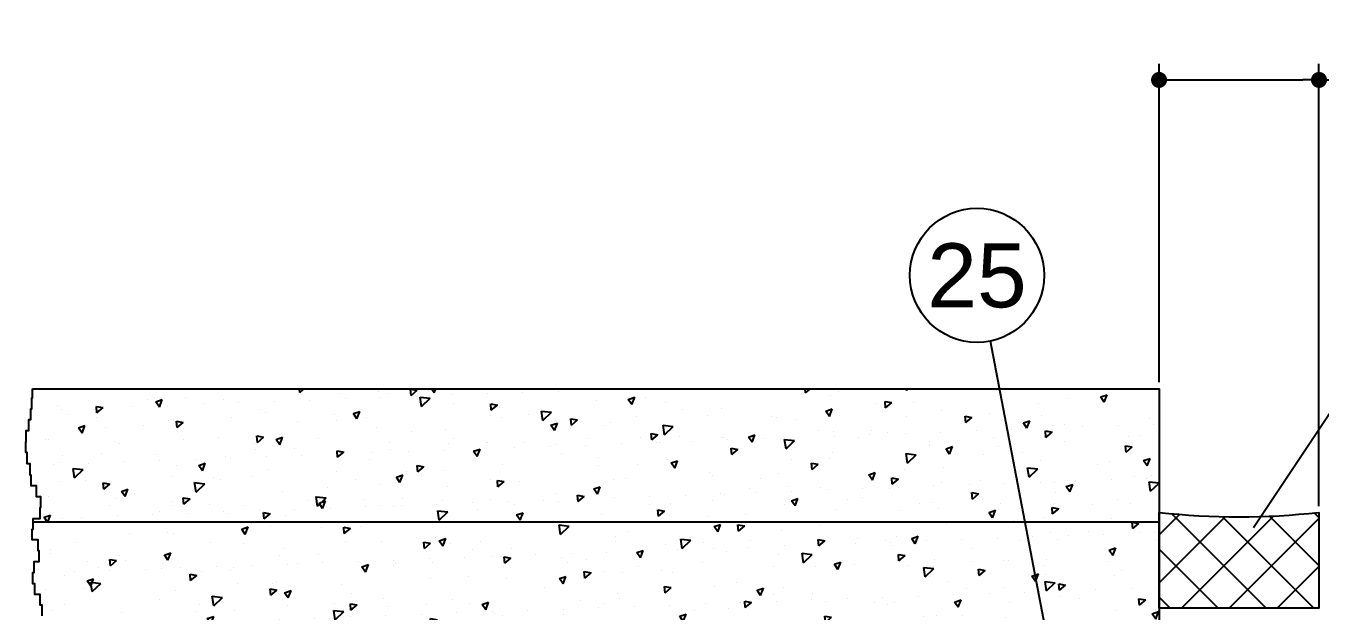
# Model space of a CAD drawing. Header units: millimetres. Extents: x -1821 to 14707, y -2864 to 1473.
# Drawn here: x 9344.8 to 9466.1, y -971.3 to -916.4 of the extents above; entities that cross this region are included whole.
import ezdxf
from ezdxf.enums import TextEntityAlignment as Align

# ---------------------------------------------------------------- set-up
doc = ezdxf.new("R2010")
doc.units = ezdxf.units.MM
doc.linetypes.add('AUSGEZOGEN', pattern=[0])
for name, color, linetype in [('00TXT', 7, 'AUSGEZOGEN'), ('CONST25', 2, 'Continuous'), ('CONST35', 7, 'Continuous')]:
    doc.layers.add(name, color=color, linetype=linetype)
doc.layers.add('AM_5', color=3, linetype='Continuous', lineweight=25)
doc.styles.add('BEMSTIL', font='8SIMPLEX.SHX', dxfattribs={"width": 0.85})
doc.styles.add('SWISS', font='swiss.ttf')
doc.dimstyles.new('Dok-1zu2-PUNKT$0', dxfattribs={"dimscale": 0.5, "dimtxt": 3.4, "dimasz": 1.5, "dimexe": 1.5, "dimexo": 0.6, "dimgap": 1.5, "dimtad": 0, "dimlfac": 2, "dimdsep": 46, "dimtxsty": 'BEMSTIL', "dimblk": 'PUNKT', "dimblk1": 'PUNKT', "dimblk2": 'PUNKT', "dimcen": 0, "dimclrd": 3, "dimclre": 3, "dimclrt": 3, "dimadec": 0, "dimazin": 0, "dimtfac": 0.7, "dimtofl": 0, "dimtmove": 0, "dimatfit": 3, "dimfxl": 1, "dimtolj": 1, "dimarcsym": 0})

# ---------------------------------------------------------------- blocks, each defined once
blk = doc.blocks.new('*X87')
at = {"color": 0}
for p, q in [((242.028, 85.885), (241.921, 86.165)), ((242.163, 86.084), (241.921, 86.165)), ((241.949, 86.092), (241.949, 86.092)), ((242.028, 85.885), (242.163, 86.084)), ((243.395, 86.041), (243.395, 86.041)), ((246.09, 86.341), (246.09, 86.341)), ((249.44, 86.326), (249.415, 86.393)), ((249.44, 86.326), (249.485, 86.393)), ((251.998, 86.285), (251.998, 86.285)), ((252.302, 86.123), (252.302, 86.123)), ((253.242, 86.232), (253.051, 86.393)), ((253.242, 86.232), (253.256, 86.393)), ((259.222, 86.066), (259.222, 86.066)), ((259.752, 85.794), (259.645, 86.074)), ((259.887, 85.993), (259.645, 86.074)), ((259.752, 85.794), (259.886, 85.993)), ((261.084, 85.952), (261.084, 85.952)), ((261.184, 86.354), (261.184, 86.354)), ((262.516, 86.305), (262.516, 86.305)), ((263.847, 86.257), (263.847, 86.257)), ((265.179, 86.208), (265.179, 86.208)), ((266.511, 86.16), (266.511, 86.16)), ((267.164, 86.235), (267.104, 86.393)), ((267.164, 86.235), (267.27, 86.393)), ((267.7, 86.08), (267.32, 86.036)), ((267.644, 85.725), (267.32, 86.036)), ((267.644, 85.725), (267.7, 86.08)), ((267.901, 86.348), (267.805, 86.331)), ((267.918, 86.236), (267.805, 86.331)), ((267.842, 86.111), (267.842, 86.111)), ((268.056, 86.377), (267.901, 86.348)), ((268.035, 86.138), (267.918, 86.236)), ((268.035, 86.138), (268.056, 86.377)), ((268.881, 86.23), (268.881, 86.23)), ((269.174, 86.062), (269.174, 86.062)), ((269.269, 86.269), (269.269, 86.269)), ((270.505, 86.014), (270.505, 86.014)), ((270.715, 86.218), (270.715, 86.218)), ((271.837, 85.965), (271.837, 85.965)), ((272.203, 86.255), (272.059, 86.393)), ((272.203, 86.255), (272.224, 86.393)), ((275.082, 85.995), (275.082, 85.995)), ((276.494, 86.05), (276.494, 86.05)), ((277.476, 85.703), (277.369, 85.983)), ((277.61, 85.902), (277.369, 85.983)), ((277.663, 86.059), (277.663, 86.059)), ((277.939, 85.999), (277.939, 85.999)), ((241.923, 85.781), (241.923, 85.781)), ((244.504, 85.845), (244.504, 85.845)), ((248.134, 85.562), (248.134, 85.562)), ((249.174, 85.873), (249.174, 85.873)), ((250.254, 85.916), (250.003, 85.87)), ((250.233, 85.677), (250.003, 85.87)), ((250.233, 85.677), (250.254, 85.916)), ((250.62, 85.822), (250.62, 85.822)), ((252.341, 85.353), (252.233, 85.633)), ((252.475, 85.552), (252.233, 85.633)), ((252.341, 85.353), (252.475, 85.552)), ((256.398, 85.654), (256.398, 85.654)), ((257.844, 85.603), (257.844, 85.603)), ((258.502, 85.888), (258.502, 85.888)), ((263.141, 85.55), (262.761, 85.506)), ((263.086, 85.194), (262.761, 85.506)), ((263.086, 85.194), (263.141, 85.55)), ((264.714, 85.669), (264.714, 85.669)), ((265.047, 85.822), (264.796, 85.776)), ((265.026, 85.583), (264.796, 85.776)), ((265.026, 85.583), (265.047, 85.822)), ((266.447, 85.847), (266.447, 85.847)), ((270.065, 85.262), (269.957, 85.542)), ((270.199, 85.461), (269.957, 85.542)), ((270.065, 85.262), (270.199, 85.461)), ((273.168, 85.916), (273.168, 85.916)), ((273.496, 85.498), (273.496, 85.498)), ((273.671, 85.628), (273.671, 85.628)), ((274.5, 85.868), (274.5, 85.868)), ((275.832, 85.819), (275.832, 85.819)), ((277.163, 85.77), (277.163, 85.77)), ((277.476, 85.703), (277.61, 85.902)), ((278.495, 85.722), (278.495, 85.722)), ((279.84, 85.728), (279.589, 85.682)), ((279.819, 85.489), (279.589, 85.682)), ((279.819, 85.489), (279.84, 85.728)), ((279.826, 85.673), (279.826, 85.673)), ((281.158, 85.624), (281.158, 85.624)), ((281.293, 85.776), (281.293, 85.776)), ((240.179, 85.055), (240.179, 85.055)), ((240.337, 85.285), (240.337, 85.285)), ((241.511, 85.006), (241.511, 85.006)), ((243.527, 85.04), (243.527, 85.04)), ((243.967, 85.002), (243.967, 85.002)), ((244.386, 85.376), (244.386, 85.376)), ((244.929, 84.912), (244.821, 85.192)), ((245.063, 85.111), (244.821, 85.192)), ((244.929, 84.912), (245.063, 85.111)), ((244.973, 84.989), (244.973, 84.989)), ((246.351, 85.452), (246.351, 85.452)), ((247.245, 85.361), (246.995, 85.315)), ((247.224, 85.122), (246.995, 85.315)), ((247.224, 85.122), (247.245, 85.361)), ((249.451, 85.365), (249.451, 85.365)), ((253.575, 85.233), (253.575, 85.233)), ((254.335, 85.327), (254.335, 85.327)), ((254.516, 85.353), (254.516, 85.353)), ((256.916, 85.392), (256.916, 85.392)), ((258.582, 85.019), (258.203, 84.975)), ((258.527, 84.664), (258.203, 84.975)), ((258.527, 84.664), (258.582, 85.02)), ((259.582, 85.341), (259.582, 85.341)), ((260.546, 85.109), (260.546, 85.109)), ((260.8, 85.014), (260.8, 85.014)), ((262.038, 85.267), (261.787, 85.221)), ((262.017, 85.028), (261.787, 85.221)), ((262.017, 85.028), (262.038, 85.267)), ((262.653, 84.821), (262.545, 85.101)), ((262.787, 85.02), (262.545, 85.101)), ((262.653, 84.821), (262.787, 85.02)), ((263.623, 85.435), (263.623, 85.435)), ((264.647, 85.329), (264.647, 85.329)), ((265.068, 85.384), (265.068, 85.384)), ((269.712, 85.318), (269.712, 85.318)), ((270.847, 85.216), (270.847, 85.216)), ((270.914, 85.434), (270.914, 85.434)), ((272.293, 85.166), (272.293, 85.166)), ((274.777, 85.306), (274.777, 85.306)), ((276.831, 85.173), (276.58, 85.127)), ((276.81, 84.934), (276.58, 85.127)), ((276.81, 84.934), (276.831, 85.173)), ((277.126, 85.216), (277.126, 85.216)), ((278.071, 84.998), (278.071, 84.998)), ((279.842, 85.294), (279.842, 85.294)), ((280.377, 84.73), (280.269, 85.01)), ((280.511, 84.929), (280.269, 85.01)), ((280.895, 85.409), (280.895, 85.409)), ((240.704, 84.618), (240.704, 84.618)), ((241.121, 84.583), (241.121, 84.583)), ((242.842, 84.957), (242.842, 84.957)), ((244.237, 84.806), (243.986, 84.76)), ((244.216, 84.567), (243.986, 84.76)), ((244.174, 84.909), (244.174, 84.909)), ((244.216, 84.567), (244.237, 84.806)), ((245.505, 84.86), (245.505, 84.86)), ((246.186, 84.571), (246.186, 84.571)), ((246.837, 84.812), (246.837, 84.812)), ((248.168, 84.763), (248.168, 84.763)), ((249.5, 84.714), (249.5, 84.714)), ((250.167, 84.767), (250.167, 84.767)), ((250.751, 84.821), (250.751, 84.821)), ((250.832, 84.666), (250.832, 84.666)), ((251.252, 84.56), (251.252, 84.56)), ((252.163, 84.617), (252.163, 84.617)), ((252.197, 84.77), (252.197, 84.77)), ((252.749, 84.831), (252.749, 84.831)), ((253.495, 84.568), (253.495, 84.568)), ((254.024, 84.489), (253.644, 84.445)), ((253.969, 84.134), (254.024, 84.489)), ((254.826, 84.52), (254.826, 84.52)), ((255.241, 84.38), (255.134, 84.66)), ((255.375, 84.579), (255.134, 84.66)), ((255.241, 84.38), (255.375, 84.579)), ((256.317, 84.548), (256.317, 84.548)), ((256.379, 84.548), (256.379, 84.548)), ((257.976, 84.602), (257.976, 84.602)), ((259.029, 84.712), (258.779, 84.666)), ((259.008, 84.473), (258.779, 84.666)), ((259.008, 84.473), (259.029, 84.712)), ((259.422, 84.551), (259.422, 84.551)), ((261.382, 84.536), (261.382, 84.536)), ((266.447, 84.524), (266.447, 84.524)), ((266.747, 84.873), (266.747, 84.873)), ((268.024, 84.795), (268.024, 84.795)), ((269.328, 84.938), (269.328, 84.938)), ((271.512, 84.512), (271.512, 84.512)), ((272.965, 84.289), (272.858, 84.569)), ((273.099, 84.488), (272.858, 84.569)), ((272.958, 84.655), (272.958, 84.655)), ((272.965, 84.289), (273.099, 84.488)), ((273.801, 84.379), (273.571, 84.572)), ((273.822, 84.618), (273.572, 84.572)), ((273.801, 84.379), (273.822, 84.618)), ((275.249, 84.576), (275.249, 84.576)), ((276.577, 84.501), (276.577, 84.501)), ((279.517, 84.947), (279.517, 84.947)), ((280.377, 84.73), (280.511, 84.929)), ((281.643, 84.489), (281.643, 84.489)), ((241.228, 84.251), (240.977, 84.205)), ((241.207, 84.012), (240.977, 84.205)), ((241.207, 84.012), (241.228, 84.251)), ((243.508, 84.418), (243.508, 84.418)), ((246, 84.206), (246, 84.206)), ((247.83, 83.939), (247.722, 84.219)), ((247.964, 84.137), (247.722, 84.219)), ((247.83, 83.939), (247.964, 84.138)), ((247.929, 84.399), (247.929, 84.399)), ((248.573, 84.406), (248.573, 84.406)), ((248.581, 84.27), (248.581, 84.27)), ((253.638, 84.394), (253.638, 84.394)), ((253.969, 84.134), (253.644, 84.445)), ((255.153, 84.18), (255.153, 84.18)), ((256.021, 84.157), (255.77, 84.111)), ((256, 83.918), (255.77, 84.111)), ((256, 83.918), (256.021, 84.157)), ((256.158, 84.471), (256.158, 84.471)), ((257.489, 84.422), (257.489, 84.422)), ((258.703, 84.383), (258.703, 84.383)), ((258.821, 84.374), (258.821, 84.374)), ((260.153, 84.325), (260.153, 84.325)), ((261.484, 84.277), (261.484, 84.277)), ((262.58, 84.313), (262.58, 84.313)), ((262.816, 84.228), (262.816, 84.228)), ((263.769, 84.371), (263.769, 84.371)), ((264.147, 84.179), (264.147, 84.179)), ((265.161, 84.377), (265.161, 84.377)), ((265.2, 84.383), (265.2, 84.383)), ((265.553, 83.848), (265.446, 84.128)), ((265.688, 84.046), (265.446, 84.128)), ((265.479, 84.131), (265.479, 84.131)), ((265.553, 83.848), (265.688, 84.047)), ((266.646, 84.332), (266.646, 84.332)), ((266.81, 84.082), (266.81, 84.082)), ((268.142, 84.033), (268.142, 84.033)), ((268.791, 84.094), (268.791, 84.094)), ((268.834, 84.359), (268.834, 84.359)), ((270.813, 84.063), (270.563, 84.017)), ((270.793, 83.824), (270.563, 84.017)), ((270.793, 83.824), (270.813, 84.063)), ((272.425, 84.164), (272.425, 84.164)), ((273.87, 84.113), (273.87, 84.113)), ((273.899, 84.347), (273.899, 84.347)), ((278.964, 84.335), (278.964, 84.335)), ((279.159, 84.42), (279.159, 84.42)), ((281.74, 84.484), (281.74, 84.484)), ((282.473, 84.357), (282.473, 84.357)), ((240.418, 83.498), (240.31, 83.778)), ((240.552, 83.696), (240.31, 83.777)), ((240.418, 83.498), (240.552, 83.697)), ((241.833, 83.645), (241.833, 83.645)), ((242.282, 83.566), (242.282, 83.566)), ((244.414, 83.71), (244.414, 83.71)), ((245.105, 83.988), (245.105, 83.988)), ((246.551, 83.937), (246.551, 83.937)), ((249.465, 83.959), (249.085, 83.915)), ((249.41, 83.603), (249.085, 83.915)), ((249.41, 83.603), (249.465, 83.959)), ((252.211, 83.988), (252.211, 83.988)), ((252.329, 83.769), (252.329, 83.769)), ((253.012, 83.602), (252.761, 83.556)), ((252.991, 83.363), (252.761, 83.556)), ((252.991, 83.363), (253.012, 83.602)), ((253.775, 83.718), (253.775, 83.718)), ((258.142, 83.407), (258.034, 83.687)), ((258.276, 83.605), (258.034, 83.686)), ((258.142, 83.407), (258.276, 83.606)), ((258.412, 83.752), (258.412, 83.752)), ((259.553, 83.55), (259.553, 83.55)), ((260.993, 83.817), (260.993, 83.817)), ((262.378, 83.961), (262.378, 83.961)), ((264.624, 83.534), (264.624, 83.534)), ((269.474, 83.985), (269.474, 83.985)), ((269.602, 83.743), (269.602, 83.743)), ((270.805, 83.936), (270.805, 83.936)), ((272.137, 83.887), (272.137, 83.887)), ((273.468, 83.839), (273.468, 83.839)), ((274.8, 83.79), (274.8, 83.79)), ((274.992, 83.859), (274.992, 83.859)), ((275.866, 83.315), (275.758, 83.596)), ((276, 83.514), (275.758, 83.595)), ((276.131, 83.741), (276.131, 83.741)), ((276.826, 83.524), (276.826, 83.524)), ((277.463, 83.693), (277.463, 83.693)), ((277.573, 83.924), (277.573, 83.924)), ((278.795, 83.644), (278.795, 83.644)), ((279.649, 83.945), (279.649, 83.945)), ((280.126, 83.596), (280.126, 83.596)), ((281.095, 83.894), (281.095, 83.894)), ((281.203, 83.641), (281.203, 83.641)), ((281.458, 83.547), (281.458, 83.547)), ((240.246, 83.149), (240.246, 83.149)), ((240.435, 83.034), (240.435, 83.034)), ((240.904, 83.103), (240.904, 83.103)), ((244.907, 83.429), (244.527, 83.384)), ((244.852, 83.073), (244.527, 83.385)), ((244.787, 83.044), (244.787, 83.044)), ((244.852, 83.073), (244.907, 83.429)), ((248.044, 83.427), (248.044, 83.427)), ((249.506, 83.347), (249.506, 83.347)), ((250.003, 83.047), (249.752, 83.001)), ((249.852, 83.032), (249.852, 83.032)), ((249.982, 82.808), (250.003, 83.047)), ((250.73, 82.965), (250.623, 83.246)), ((250.864, 83.164), (250.623, 83.245)), ((250.73, 82.965), (250.864, 83.164)), ((254.245, 83.192), (254.245, 83.192)), ((256.731, 83.128), (256.731, 83.128)), ((256.826, 83.256), (256.826, 83.256)), ((260.999, 83.499), (260.999, 83.499)), ((266.778, 83.331), (266.778, 83.331)), ((267.805, 83.508), (267.554, 83.462)), ((267.784, 83.269), (267.554, 83.462)), ((267.784, 83.269), (267.805, 83.508)), ((268.224, 83.28), (268.224, 83.28)), ((268.384, 83.058), (268.347, 83.154)), ((268.371, 83.146), (268.347, 83.154)), ((268.588, 83.073), (268.371, 83.146)), ((268.454, 82.874), (268.384, 83.058)), ((268.454, 82.874), (268.588, 83.073)), ((270.824, 83.299), (270.824, 83.299)), ((273.405, 83.363), (273.405, 83.363)), ((274.002, 83.112), (274.002, 83.112)), ((275.448, 83.061), (275.448, 83.061)), ((275.866, 83.315), (276, 83.514)), ((277.036, 83.08), (277.036, 83.08)), ((280.713, 83.402), (280.333, 83.358)), ((280.658, 83.047), (280.333, 83.358)), ((280.658, 83.047), (280.713, 83.402)), ((240.348, 82.898), (239.974, 82.855)), ((240.293, 82.543), (239.974, 82.849)), ((240.293, 82.543), (240.348, 82.898)), ((241.767, 82.986), (241.767, 82.986)), ((243.098, 82.937), (243.098, 82.937)), ((243.318, 82.524), (243.211, 82.804)), ((243.453, 82.723), (243.211, 82.804)), ((243.318, 82.524), (243.453, 82.723)), ((243.877, 82.867), (243.877, 82.867)), ((244.43, 82.888), (244.43, 82.888)), ((245.761, 82.84), (245.761, 82.84)), ((246.682, 82.935), (246.682, 82.935)), ((247.093, 82.791), (247.093, 82.791)), ((248.128, 82.884), (248.128, 82.884)), ((248.424, 82.742), (248.424, 82.742)), ((249.982, 82.808), (249.752, 83.001)), ((249.756, 82.694), (249.756, 82.694)), ((250.077, 82.631), (250.077, 82.631)), ((251.088, 82.645), (251.088, 82.645)), ((252.419, 82.597), (252.419, 82.597)), ((252.659, 82.696), (252.659, 82.696)), ((253.751, 82.548), (253.751, 82.548)), ((253.907, 82.716), (253.907, 82.716)), ((254.917, 83.02), (254.917, 83.02)), ((255.353, 82.665), (255.353, 82.665)), ((259.982, 83.008), (259.982, 83.008)), ((260.456, 82.973), (260.456, 82.973)), ((261.042, 82.433), (260.935, 82.713)), ((261.177, 82.632), (260.935, 82.713)), ((261.042, 82.433), (261.177, 82.632)), ((263.955, 82.909), (263.955, 82.909)), ((264.796, 82.953), (264.545, 82.907)), ((264.775, 82.714), (264.545, 82.907)), ((264.775, 82.714), (264.796, 82.953)), ((265.047, 82.997), (265.047, 82.997)), ((266.657, 82.738), (266.657, 82.738)), ((269.238, 82.803), (269.238, 82.803)), ((270.112, 82.985), (270.112, 82.985)), ((271.18, 82.69), (271.18, 82.69)), ((275.178, 82.973), (275.178, 82.973)), ((276.155, 82.872), (275.775, 82.828)), ((276.099, 82.516), (275.775, 82.828)), ((276.099, 82.516), (276.155, 82.872)), ((278.766, 82.342), (278.659, 82.622)), ((278.901, 82.541), (278.659, 82.622)), ((279.589, 82.859), (279.338, 82.813)), ((279.568, 82.62), (279.338, 82.813)), ((279.568, 82.62), (279.589, 82.859)), ((280.243, 82.961), (280.243, 82.961)), ((281.227, 82.893), (281.227, 82.893)), ((241.036, 82.102), (241.036, 82.102)), ((241.522, 82.25), (241.522, 82.25)), ((243.86, 82.514), (243.86, 82.514)), ((243.908, 82.085), (243.908, 82.085)), ((245.91, 82.071), (245.91, 82.071)), ((246.587, 82.239), (246.587, 82.239)), ((246.994, 82.492), (246.744, 82.446)), ((246.973, 82.253), (246.744, 82.446)), ((246.973, 82.253), (246.994, 82.492)), ((248.491, 82.135), (248.491, 82.135)), ((248.973, 82.073), (248.973, 82.073)), ((251.084, 82.295), (251.084, 82.295)), ((251.652, 82.227), (251.652, 82.227)), ((253.631, 81.992), (253.523, 82.272)), ((253.765, 82.191), (253.523, 82.272)), ((253.631, 81.992), (253.765, 82.191)), ((254.039, 82.062), (254.039, 82.062)), ((255.082, 82.499), (255.082, 82.499)), ((256.289, 82.413), (256.289, 82.413)), ((256.414, 82.451), (256.414, 82.451)), ((256.717, 82.215), (256.717, 82.215)), ((257.745, 82.402), (257.745, 82.402)), ((258.308, 82.076), (258.308, 82.076)), ((259.077, 82.353), (259.077, 82.353)), ((260.409, 82.305), (260.409, 82.305)), ((261.131, 82.497), (261.131, 82.497)), ((261.787, 82.398), (261.536, 82.352)), ((261.766, 82.159), (261.536, 82.352)), ((261.74, 82.256), (261.74, 82.256)), ((261.766, 82.159), (261.787, 82.398)), ((261.782, 82.203), (261.782, 82.203)), ((262.489, 82.178), (262.489, 82.178)), ((262.577, 82.447), (262.577, 82.447)), ((263.072, 82.207), (263.072, 82.207)), ((264.403, 82.159), (264.403, 82.159)), ((265.071, 82.242), (265.071, 82.242)), ((265.735, 82.11), (265.735, 82.11)), ((266.847, 82.191), (266.847, 82.191)), ((267.067, 82.062), (267.067, 82.062)), ((268.356, 82.279), (268.356, 82.279)), ((269.801, 82.228), (269.801, 82.228)), ((271.596, 82.341), (271.216, 82.297)), ((271.541, 81.986), (271.216, 82.297)), ((271.355, 81.901), (271.247, 82.181)), ((271.489, 82.1), (271.247, 82.181)), ((271.355, 81.901), (271.489, 82.1)), ((271.541, 81.986), (271.596, 82.342)), ((271.913, 82.18), (271.913, 82.18)), ((272.868, 82.52), (272.868, 82.52)), ((276.58, 82.304), (276.329, 82.258)), ((276.559, 82.065), (276.329, 82.258)), ((276.559, 82.065), (276.58, 82.304)), ((276.978, 82.168), (276.978, 82.168)), ((278.404, 82.471), (278.404, 82.471)), ((278.766, 82.342), (278.901, 82.541)), ((279.069, 82.284), (279.069, 82.284)), ((281.65, 82.349), (281.65, 82.349)), ((242.481, 82.051), (242.481, 82.051)), ((243.986, 81.937), (243.735, 81.891)), ((243.965, 81.698), (243.735, 81.891)), ((243.965, 81.698), (243.986, 81.937)), ((244.324, 81.575), (244.324, 81.575)), ((246.219, 81.551), (246.112, 81.831)), ((246.353, 81.75), (246.112, 81.831)), ((246.219, 81.551), (246.353, 81.75)), ((248.26, 81.883), (248.26, 81.883)), ((249.706, 81.832), (249.706, 81.832)), ((252.121, 81.852), (252.121, 81.852)), ((255.484, 81.664), (255.484, 81.664)), ((256.93, 81.613), (256.93, 81.613)), ((258.322, 81.617), (258.322, 81.617)), ((258.778, 81.843), (258.528, 81.797)), ((258.757, 81.604), (258.528, 81.797)), ((258.757, 81.604), (258.778, 81.843)), ((259.104, 82.05), (259.104, 82.05)), ((260.903, 81.682), (260.903, 81.682)), ((263.943, 81.46), (263.835, 81.74)), ((264.077, 81.659), (263.836, 81.74)), ((263.943, 81.46), (264.077, 81.659)), ((264.169, 82.038), (264.169, 82.038)), ((265.533, 81.857), (265.533, 81.857)), ((267.037, 81.811), (266.658, 81.767)), ((266.982, 81.456), (266.658, 81.767)), ((266.982, 81.456), (267.037, 81.811)), ((268.398, 82.013), (268.398, 82.013)), ((268.701, 81.959), (268.701, 81.959)), ((269.234, 82.026), (269.234, 82.026)), ((269.73, 81.964), (269.73, 81.964)), ((271.061, 81.916), (271.061, 81.916)), ((272.393, 81.867), (272.393, 81.867)), ((272.757, 81.638), (272.757, 81.638)), ((273.55, 81.51), (273.32, 81.703)), ((273.571, 81.749), (273.321, 81.703)), ((273.55, 81.51), (273.571, 81.749)), ((273.724, 81.818), (273.724, 81.818)), ((274.299, 82.015), (274.299, 82.015)), ((274.901, 81.724), (274.901, 81.724)), ((275.056, 81.77), (275.056, 81.77)), ((275.58, 82.06), (275.58, 82.06)), ((276.388, 81.721), (276.388, 81.721)), ((277.026, 82.009), (277.026, 82.009)), ((277.483, 81.788), (277.483, 81.788)), ((277.719, 81.672), (277.719, 81.672)), ((279.051, 81.624), (279.051, 81.624)), ((279.364, 82.003), (279.364, 82.003)), ((280.382, 81.575), (280.382, 81.575)), ((281.658, 81.393), (281.559, 81.649)), ((281.801, 81.568), (281.559, 81.649)), ((241.742, 81.51), (241.742, 81.51)), ((245.437, 81.461), (245.437, 81.461)), ((262.709, 81.445), (262.709, 81.445)), ((264.155, 81.394), (264.155, 81.394)), ((264.533, 81.399), (264.533, 81.399)), ((279.982, 81.419), (279.982, 81.419)), ((281.113, 81.506), (281.113, 81.506)), ((281.683, 81.393), (281.801, 81.568)), ((281.714, 81.526), (281.714, 81.526))]:
    blk.add_line(p, q, dxfattribs=at)
blk = doc.blocks.new('*X84')
at = {"color": 0}
for p, q in [((240.977, 81.382), (240.726, 81.336)), ((240.956, 81.143), (240.726, 81.336)), ((240.956, 81.143), (240.977, 81.382)), ((247.954, 81.292), (247.954, 81.292)), ((252.662, 81.242), (252.662, 81.242)), ((255.77, 81.288), (255.519, 81.242)), ((255.749, 81.049), (255.519, 81.242)), ((255.749, 81.049), (255.77, 81.288)), ((256.531, 81.019), (256.424, 81.299)), ((256.666, 81.218), (256.424, 81.299)), ((256.531, 81.019), (256.666, 81.218)), ((256.736, 81.121), (256.736, 81.121)), ((262.479, 81.281), (262.099, 81.237)), ((262.424, 80.925), (262.099, 81.237)), ((262.424, 80.925), (262.479, 81.281)), ((269.933, 81.226), (269.933, 81.226)), ((270.562, 81.194), (270.312, 81.148)), ((270.541, 80.955), (270.312, 81.148)), ((270.541, 80.955), (270.562, 81.194)), ((270.734, 81.163), (270.734, 81.163)), ((271.379, 81.175), (271.379, 81.175)), ((273.315, 81.228), (273.315, 81.228)), ((274.255, 80.928), (274.148, 81.208)), ((274.39, 81.127), (274.148, 81.208)), ((274.255, 80.928), (274.389, 81.127)), ((281.667, 81.369), (281.658, 81.393)), ((281.667, 81.369), (281.683, 81.393)), ((240.122, 80.723), (240.122, 80.723)), ((240.156, 81.014), (240.156, 81.014)), ((240.717, 80.981), (240.717, 80.981)), ((242.048, 80.932), (242.048, 80.932)), ((242.613, 81.05), (242.613, 81.05)), ((243.38, 80.883), (243.38, 80.883)), ((243.786, 80.731), (243.786, 80.731)), ((244.059, 80.999), (244.059, 80.999)), ((244.711, 80.835), (244.711, 80.835)), ((245.187, 80.711), (245.187, 80.711)), ((246.043, 80.786), (246.043, 80.786)), ((247.375, 80.737), (247.375, 80.737)), ((248.706, 80.689), (248.706, 80.689)), ((249.12, 80.578), (249.012, 80.858)), ((249.254, 80.777), (249.012, 80.858)), ((249.12, 80.578), (249.254, 80.777)), ((249.838, 80.831), (249.838, 80.831)), ((250.038, 80.64), (250.038, 80.64)), ((250.252, 80.699), (250.252, 80.699)), ((251.283, 80.78), (251.283, 80.78)), ((252.761, 80.733), (252.51, 80.687)), ((252.74, 80.494), (252.51, 80.687)), ((252.74, 80.494), (252.761, 80.733)), ((254.154, 81.057), (254.154, 81.057)), ((255.317, 80.687), (255.317, 80.687)), ((257.062, 80.612), (257.062, 80.612)), ((257.865, 80.395), (257.54, 80.707)), ((257.92, 80.751), (257.541, 80.706)), ((257.865, 80.395), (257.92, 80.751)), ((259.886, 81.024), (259.886, 81.024)), ((260.366, 80.838), (260.366, 80.838)), ((260.382, 80.676), (260.382, 80.676)), ((265.448, 80.664), (265.448, 80.664)), ((266.844, 80.487), (266.736, 80.767)), ((266.978, 80.686), (266.736, 80.767)), ((266.844, 80.487), (266.978, 80.686)), ((267.11, 80.805), (267.11, 80.805)), ((267.554, 80.639), (267.303, 80.593)), ((267.533, 80.4), (267.554, 80.639)), ((269.148, 80.667), (269.148, 80.667)), ((270.513, 80.652), (270.513, 80.652)), ((275.578, 80.64), (275.578, 80.64)), ((276.945, 80.945), (276.945, 80.945)), ((277.158, 81.007), (277.158, 81.007)), ((278.603, 80.956), (278.603, 80.956)), ((280.643, 80.628), (280.643, 80.628)), ((241.708, 80.137), (241.6, 80.417)), ((241.842, 80.335), (241.601, 80.417)), ((241.708, 80.137), (241.842, 80.336)), ((247.015, 80.409), (247.015, 80.409)), ((249.752, 80.178), (249.501, 80.132)), ((249.731, 79.939), (249.501, 80.132)), ((249.731, 79.939), (249.752, 80.178)), ((249.987, 80.496), (249.987, 80.496)), ((251.369, 80.591), (251.369, 80.591)), ((252.568, 80.56), (252.568, 80.56)), ((252.701, 80.543), (252.701, 80.543)), ((253.362, 80.22), (252.982, 80.176)), ((253.307, 79.865), (252.982, 80.176)), ((253.307, 79.865), (253.362, 80.22)), ((254.032, 80.494), (254.032, 80.494)), ((254.239, 80.19), (254.239, 80.19)), ((255.364, 80.446), (255.364, 80.446)), ((256.198, 80.278), (256.198, 80.278)), ((256.696, 80.397), (256.696, 80.397)), ((258.027, 80.348), (258.027, 80.348)), ((258.508, 80.561), (258.508, 80.561)), ((259.432, 80.046), (259.324, 80.326)), ((259.566, 80.244), (259.324, 80.326)), ((259.359, 80.3), (259.359, 80.3)), ((259.432, 80.046), (259.566, 80.245)), ((260.69, 80.251), (260.69, 80.251)), ((262.022, 80.202), (262.022, 80.202)), ((263.353, 80.154), (263.353, 80.154)), ((264.286, 80.393), (264.286, 80.393)), ((265.732, 80.342), (265.732, 80.342)), ((266.567, 80.603), (266.567, 80.603)), ((267.533, 80.4), (267.303, 80.593)), ((271.511, 80.174), (271.511, 80.174)), ((272.778, 80.384), (272.778, 80.384)), ((272.957, 80.123), (272.957, 80.123)), ((274.335, 80.586), (274.335, 80.586)), ((277.156, 79.955), (277.048, 80.235)), ((277.29, 80.153), (277.048, 80.234)), ((277.156, 79.955), (277.29, 80.154)), ((278.979, 80.149), (278.979, 80.149)), ((281.559, 80.367), (281.559, 80.367)), ((281.56, 80.214), (281.56, 80.214)), ((241.922, 79.918), (241.922, 79.918)), ((244.191, 79.997), (244.191, 79.997)), ((244.309, 79.753), (244.309, 79.753)), ((245.637, 79.946), (245.637, 79.946)), ((245.82, 79.935), (245.82, 79.935)), ((246.987, 79.906), (246.987, 79.906)), ((248.401, 80), (248.401, 80)), ((248.803, 79.69), (248.423, 79.646)), ((248.748, 79.334), (248.423, 79.646)), ((248.748, 79.334), (248.803, 79.69)), ((249.374, 79.741), (249.374, 79.741)), ((251.415, 79.778), (251.415, 79.778)), ((252.02, 79.605), (251.913, 79.885)), ((252.155, 79.803), (251.913, 79.884)), ((252.02, 79.605), (252.154, 79.804)), ((252.031, 79.717), (252.031, 79.717)), ((252.052, 79.894), (252.052, 79.894)), ((252.861, 79.727), (252.861, 79.727)), ((254.439, 79.729), (254.439, 79.729)), ((257.118, 79.882), (257.118, 79.882)), ((259.504, 79.717), (259.504, 79.717)), ((261.464, 79.971), (261.464, 79.971)), ((262.183, 79.87), (262.183, 79.87)), ((262.399, 80.042), (262.399, 80.042)), ((264.545, 80.084), (264.294, 80.038)), ((264.524, 79.845), (264.294, 80.038)), ((264.524, 79.845), (264.545, 80.084)), ((264.569, 79.705), (264.569, 79.705)), ((264.685, 80.105), (264.685, 80.105)), ((264.98, 80.107), (264.98, 80.107)), ((266.017, 80.056), (266.017, 80.056)), ((267.248, 79.859), (267.248, 79.859)), ((267.348, 80.008), (267.348, 80.008)), ((268.611, 79.824), (268.611, 79.824)), ((268.68, 79.959), (268.68, 79.959)), ((268.688, 79.752), (268.688, 79.752)), ((269.635, 79.694), (269.635, 79.694)), ((269.744, 79.513), (269.637, 79.794)), ((269.878, 79.712), (269.637, 79.793)), ((269.744, 79.513), (269.878, 79.712)), ((270.011, 79.911), (270.011, 79.911)), ((271.343, 79.862), (271.343, 79.862)), ((272.313, 79.847), (272.313, 79.847)), ((272.674, 79.813), (272.674, 79.813)), ((274.006, 79.765), (274.006, 79.765)), ((274.7, 79.682), (274.7, 79.682)), ((275.338, 79.716), (275.338, 79.716)), ((276.669, 79.667), (276.669, 79.667)), ((277.378, 79.835), (277.378, 79.835)), ((277.392, 79.653), (277.392, 79.653)), ((278.735, 79.955), (278.735, 79.955)), ((279.338, 79.99), (279.087, 79.944)), ((279.317, 79.751), (279.087, 79.944)), ((279.317, 79.751), (279.338, 79.99)), ((279.765, 79.67), (279.765, 79.67)), ((280.181, 79.904), (280.181, 79.904)), ((241.368, 79.576), (241.368, 79.576)), ((241.652, 79.375), (241.652, 79.375)), ((244.245, 79.16), (243.865, 79.115)), ((244.19, 78.804), (244.245, 79.16)), ((244.233, 79.439), (244.233, 79.439)), ((244.609, 79.163), (244.501, 79.444)), ((244.743, 79.362), (244.501, 79.443)), ((244.609, 79.163), (244.743, 79.362)), ((246.743, 79.623), (246.493, 79.577)), ((246.722, 79.384), (246.493, 79.577)), ((246.722, 79.384), (246.743, 79.623)), ((247.864, 79.156), (247.864, 79.156)), ((248.593, 79.357), (248.593, 79.357)), ((258.232, 79.482), (258.232, 79.482)), ((258.64, 79.559), (258.64, 79.559)), ((260.086, 79.509), (260.086, 79.509)), ((260.813, 79.546), (260.813, 79.546)), ((261.536, 79.529), (261.285, 79.483)), ((261.515, 79.29), (261.285, 79.483)), ((261.515, 79.29), (261.536, 79.529)), ((262.333, 79.072), (262.225, 79.352)), ((262.467, 79.271), (262.225, 79.352)), ((262.333, 79.072), (262.467, 79.271)), ((264.443, 79.263), (264.443, 79.263)), ((265.864, 79.341), (265.864, 79.341)), ((267.31, 79.29), (267.31, 79.29)), ((274.811, 79.589), (274.811, 79.589)), ((275.912, 79.533), (275.912, 79.533)), ((276.329, 79.435), (276.078, 79.389)), ((276.308, 79.196), (276.078, 79.389)), ((276.308, 79.196), (276.329, 79.435)), ((278.001, 79.619), (278.001, 79.619)), ((279.332, 79.57), (279.332, 79.57)), ((280.056, 78.981), (279.949, 79.261)), ((280.191, 79.18), (279.949, 79.261)), ((280.056, 78.981), (280.191, 79.18)), ((280.664, 79.521), (280.664, 79.521)), ((281.023, 79.37), (281.023, 79.37)), ((281.995, 79.473), (281.995, 79.473)), ((239.99, 79.113), (239.99, 79.113)), ((240.066, 78.879), (240.066, 78.879)), ((241.017, 78.903), (241.017, 78.903)), ((242.348, 78.854), (242.348, 78.854)), ((243.735, 79.068), (243.484, 79.022)), ((243.714, 78.829), (243.484, 79.022)), ((243.68, 78.806), (243.68, 78.806)), ((243.714, 78.829), (243.735, 79.068)), ((244.19, 78.804), (243.865, 79.116)), ((245.011, 78.757), (245.011, 78.757)), ((245.769, 78.945), (245.769, 78.945)), ((246.343, 78.708), (246.343, 78.708)), ((247.214, 78.894), (247.214, 78.894)), ((252.993, 78.726), (252.993, 78.726)), ((254.064, 78.921), (254.064, 78.921)), ((254.439, 78.675), (254.439, 78.675)), ((254.921, 78.631), (254.813, 78.911)), ((255.055, 78.83), (254.813, 78.911)), ((254.921, 78.631), (255.055, 78.83)), ((255.817, 79.138), (255.817, 79.138)), ((256.646, 78.986), (256.646, 78.986)), ((258.527, 78.974), (258.277, 78.928)), ((258.506, 78.735), (258.277, 78.928)), ((258.506, 78.735), (258.527, 78.974)), ((260.276, 78.703), (260.276, 78.703)), ((263.041, 78.919), (263.041, 78.919)), ((270.266, 78.7), (270.266, 78.7)), ((270.644, 79.028), (270.644, 79.028)), ((272.645, 78.54), (272.537, 78.82)), ((272.779, 78.739), (272.537, 78.82)), ((272.645, 78.54), (272.779, 78.739)), ((273.299, 78.641), (273.069, 78.834)), ((273.32, 78.88), (273.07, 78.834)), ((273.088, 79.122), (273.088, 79.122)), ((273.225, 79.093), (273.225, 79.093)), ((273.299, 78.641), (273.32, 78.88)), ((274.534, 79.071), (274.534, 79.071)), ((276.855, 78.81), (276.855, 78.81)), ((280.051, 79.133), (279.671, 79.089)), ((279.996, 78.778), (279.671, 79.089)), ((279.996, 78.778), (280.051, 79.133)), ((280.313, 78.903), (280.313, 78.903)), ((281.759, 78.852), (281.759, 78.852)), ((240.726, 78.513), (240.475, 78.467)), ((240.705, 78.274), (240.475, 78.467)), ((240.522, 78.39), (240.522, 78.39)), ((240.705, 78.274), (240.726, 78.513)), ((242.946, 78.523), (242.946, 78.523)), ((243.696, 78.596), (243.696, 78.596)), ((245.587, 78.378), (245.587, 78.378)), ((247.509, 78.19), (247.402, 78.47)), ((247.643, 78.389), (247.402, 78.47)), ((247.509, 78.19), (247.643, 78.389)), ((247.674, 78.66), (247.674, 78.66)), ((249.006, 78.611), (249.006, 78.611)), ((249.897, 78.361), (249.897, 78.361)), ((250.17, 78.304), (250.17, 78.304)), ((250.338, 78.563), (250.338, 78.563)), ((250.653, 78.366), (250.653, 78.366)), ((251.669, 78.514), (251.669, 78.514)), ((252.478, 78.425), (252.478, 78.425)), ((253.001, 78.465), (253.001, 78.465)), ((254.332, 78.417), (254.332, 78.417)), ((255.519, 78.419), (255.268, 78.373)), ((255.498, 78.18), (255.268, 78.373)), ((255.498, 78.18), (255.519, 78.419)), ((255.664, 78.368), (255.664, 78.368)), ((255.718, 78.355), (255.718, 78.355)), ((256.995, 78.319), (256.995, 78.319)), ((258.327, 78.271), (258.327, 78.271)), ((259.659, 78.222), (259.659, 78.222)), ((260.217, 78.507), (260.217, 78.507)), ((260.783, 78.343), (260.783, 78.343)), ((261.663, 78.456), (261.663, 78.456)), ((265.233, 78.099), (265.126, 78.379)), ((265.367, 78.298), (265.126, 78.379)), ((265.233, 78.099), (265.367, 78.298)), ((265.848, 78.331), (265.848, 78.331)), ((266.476, 78.468), (266.476, 78.468)), ((267.442, 78.288), (267.442, 78.288)), ((268.888, 78.237), (268.888, 78.237)), ((269.058, 78.532), (269.058, 78.532)), ((270.311, 78.325), (270.061, 78.279)), ((270.29, 78.086), (270.061, 78.279)), ((270.29, 78.086), (270.311, 78.325)), ((270.913, 78.319), (270.913, 78.319)), ((272.688, 78.249), (272.688, 78.249)), ((275.493, 78.603), (275.113, 78.559)), ((275.437, 78.247), (275.113, 78.559)), ((275.437, 78.247), (275.492, 78.603)), ((275.978, 78.307), (275.978, 78.307)), ((277.49, 78.481), (277.49, 78.481)), ((281.044, 78.296), (281.044, 78.296)), ((240.097, 77.749), (239.99, 78.029)), ((240.232, 77.948), (239.99, 78.029)), ((240.097, 77.749), (240.232, 77.948)), ((240.122, 78.112), (240.122, 78.112)), ((241.568, 78.061), (241.568, 78.061)), ((245.729, 77.8), (245.729, 77.8)), ((247.346, 77.893), (247.346, 77.893)), ((248.311, 77.865), (248.311, 77.865)), ((248.792, 77.842), (248.792, 77.842)), ((252.51, 77.864), (252.259, 77.818)), ((252.489, 77.625), (252.259, 77.818)), ((252.489, 77.625), (252.51, 77.864)), ((256.108, 78.142), (256.108, 78.142)), ((257.395, 78.086), (257.395, 78.086)), ((257.821, 77.658), (257.714, 77.938)), ((257.956, 77.857), (257.714, 77.938)), ((257.821, 77.658), (257.956, 77.857)), ((260.99, 78.173), (260.99, 78.173)), ((262.309, 77.907), (262.309, 77.907)), ((262.322, 78.125), (262.322, 78.125)), ((263.653, 78.076), (263.653, 78.076)), ((264.619, 77.867), (264.619, 77.867)), ((264.89, 77.971), (264.89, 77.971)), ((264.985, 78.028), (264.985, 78.028)), ((266.316, 77.979), (266.316, 77.979)), ((267.303, 77.77), (267.052, 77.724)), ((267.282, 77.531), (267.052, 77.724)), ((267.282, 77.531), (267.303, 77.77)), ((267.648, 77.93), (267.648, 77.93)), ((268.98, 77.882), (268.98, 77.882)), ((270.311, 77.833), (270.311, 77.833)), ((270.934, 78.072), (270.554, 78.028)), ((270.879, 77.717), (270.554, 78.029)), ((270.879, 77.717), (270.934, 78.073)), ((271.643, 77.784), (271.643, 77.784)), ((272.974, 77.736), (272.974, 77.736)), ((274.666, 78.069), (274.666, 78.069)), ((275.545, 77.567), (275.438, 77.847)), ((275.68, 77.766), (275.438, 77.847)), ((275.545, 77.567), (275.68, 77.766)), ((276.112, 78.018), (276.112, 78.018)), ((278.888, 78.014), (278.888, 78.014)), ((281.47, 78.078), (281.47, 78.078)), ((241.562, 77.24), (241.562, 77.24)), ((242.322, 77.585), (242.322, 77.585)), ((244.143, 77.304), (244.143, 77.304)), ((244.524, 77.471), (244.524, 77.471)), ((244.709, 77.42), (244.709, 77.42)), ((247.388, 77.573), (247.388, 77.573)), ((249.501, 77.309), (249.25, 77.263)), ((249.48, 77.07), (249.25, 77.263)), ((249.48, 77.07), (249.501, 77.309)), ((249.774, 77.408), (249.774, 77.408)), ((250.41, 77.217), (250.302, 77.497)), ((250.544, 77.416), (250.302, 77.497)), ((250.41, 77.217), (250.544, 77.416)), ((251.748, 77.252), (251.748, 77.252)), ((251.941, 77.582), (251.941, 77.582)), ((252.453, 77.561), (252.453, 77.561)), ((254.571, 77.674), (254.571, 77.674)), ((254.839, 77.396), (254.839, 77.396)), ((256.016, 77.623), (256.016, 77.623)), ((257.518, 77.55), (257.518, 77.55)), ((258.141, 77.346), (258.141, 77.346)), ((259.905, 77.384), (259.905, 77.384)), ((260.723, 77.411), (260.723, 77.411)), ((261.795, 77.455), (261.795, 77.455)), ((262.583, 77.538), (262.583, 77.538)), ((263.241, 77.404), (263.241, 77.404)), ((264.294, 77.215), (264.043, 77.169)), ((264.273, 76.976), (264.294, 77.215)), ((264.97, 77.373), (264.97, 77.373)), ((266.375, 77.542), (265.996, 77.498)), ((266.32, 77.187), (265.996, 77.498)), ((266.32, 77.187), (266.375, 77.542)), ((267.648, 77.526), (267.648, 77.526)), ((268.134, 77.126), (268.026, 77.406)), ((268.268, 77.325), (268.026, 77.406)), ((268.134, 77.126), (268.268, 77.325)), ((268.52, 77.689), (268.52, 77.689)), ((269.019, 77.236), (269.019, 77.236)), ((270.035, 77.361), (270.035, 77.361)), ((271.843, 77.648), (271.843, 77.648)), ((272.713, 77.514), (272.713, 77.514)), ((274.306, 77.687), (274.306, 77.687)), ((274.721, 77.453), (274.721, 77.453)), ((275.1, 77.349), (275.1, 77.349)), ((275.638, 77.638), (275.638, 77.638)), ((276.969, 77.59), (276.969, 77.59)), ((277.302, 77.518), (277.302, 77.518)), ((277.779, 77.502), (277.779, 77.502)), ((278.301, 77.541), (278.301, 77.541)), ((279.068, 77.429), (279.068, 77.429)), ((279.632, 77.492), (279.632, 77.492)), ((280.165, 77.337), (280.165, 77.337)), ((280.932, 77.235), (280.932, 77.235)), ((280.964, 77.444), (280.964, 77.444)), ((282.046, 77.461), (282.045, 77.461)), ((239.976, 76.743), (239.976, 76.743)), ((241.273, 76.883), (241.273, 76.883)), ((241.7, 77.059), (241.7, 77.059)), ((242.604, 76.834), (242.604, 76.834)), ((242.998, 76.776), (242.891, 77.056)), ((243.132, 76.975), (242.891, 77.056)), ((242.998, 76.776), (243.132, 76.975)), ((243.145, 77.008), (243.145, 77.008)), ((243.936, 76.785), (243.936, 76.785)), ((245.267, 76.737), (245.267, 76.737)), ((246.492, 76.754), (246.242, 76.708)), ((246.471, 76.515), (246.492, 76.754)), ((247.773, 77.021), (247.773, 77.021)), ((248.924, 76.84), (248.924, 76.84)), ((250.37, 76.79), (250.37, 76.79)), ((253.974, 76.786), (253.974, 76.786)), ((256.555, 76.85), (256.555, 76.85)), ((258.972, 77.033), (258.972, 77.033)), ((260.722, 76.685), (260.615, 76.965)), ((260.856, 76.884), (260.615, 76.965)), ((260.722, 76.685), (260.856, 76.884)), ((261.817, 77.012), (261.437, 76.968)), ((261.762, 76.656), (261.437, 76.968)), ((261.762, 76.656), (261.817, 77.012)), ((264.273, 76.976), (264.043, 77.169)), ((264.353, 77.128), (264.353, 77.128)), ((266.197, 76.814), (266.197, 76.814)), ((270.465, 77.185), (270.465, 77.185)), ((270.554, 76.893), (270.554, 76.893)), ((273.135, 76.957), (273.135, 76.957)), ((276.244, 77.017), (276.244, 77.017)), ((277.69, 76.966), (277.69, 76.966)), ((278.446, 76.594), (278.338, 76.874)), ((278.58, 76.792), (278.339, 76.874)), ((278.446, 76.594), (278.58, 76.793)), ((279.087, 77.121), (278.836, 77.074)), ((279.066, 76.882), (278.836, 77.075)), ((279.066, 76.882), (279.087, 77.121)), ((243.606, 76.461), (243.606, 76.461)), ((246.101, 76.419), (246.101, 76.419)), ((246.471, 76.515), (246.242, 76.708)), ((246.599, 76.688), (246.599, 76.688)), ((247.93, 76.639), (247.93, 76.639)), ((249.262, 76.591), (249.262, 76.591)), ((250.594, 76.542), (250.594, 76.542)), ((251.925, 76.493), (251.925, 76.493)), ((253.253, 76.393), (253.203, 76.524)), ((253.445, 76.442), (253.203, 76.524)), ((253.257, 76.445), (253.257, 76.445)), ((253.411, 76.393), (253.445, 76.443)), ((254.588, 76.396), (254.588, 76.396)), ((256.148, 76.622), (256.148, 76.622)), ((257.258, 76.482), (256.878, 76.437)), ((256.925, 76.393), (256.878, 76.438)), ((257.244, 76.393), (257.258, 76.482)), ((257.594, 76.571), (257.594, 76.571)), ((260.185, 76.568), (260.185, 76.568)), ((261.285, 76.66), (261.034, 76.613)), ((261.264, 76.421), (261.034, 76.614)), ((261.264, 76.421), (261.285, 76.66)), ((263.373, 76.403), (263.373, 76.403)), ((268.967, 76.397), (268.967, 76.397)), ((270.942, 76.393), (270.927, 76.433)), ((271.046, 76.393), (270.927, 76.432)), ((273.421, 76.595), (273.421, 76.595)), ((276.078, 76.566), (275.827, 76.519)), ((275.979, 76.393), (275.827, 76.52)), ((276.063, 76.393), (276.078, 76.566)), ((276.765, 76.674), (276.765, 76.674))]:
    blk.add_line(p, q, dxfattribs=at)
blk = doc.blocks.new('PUNKT')
at = {"color": 0, "linetype": 'Continuous'}
blk.add_line((-0.5, 0), (-1, 0), dxfattribs=at)
at = {"color": 0, "linetype": 'Continuous', "const_width": 0.5}
blk.add_lwpolyline([(-0.25, 0, 1), (0.25, 0, 1)], format="xyb", close=True, dxfattribs=at)
blk = doc.blocks.new('*D104')
at = {"layer": 'AM_5', "color": 3, "lineweight": -2, "transparency": 16777216}
for p, q in [((9451.04, -949.82), (9451.04, -919.96)), ((9466.04, -961.42), (9466.04, -919.96)), ((9452.54, -921.46), (9464.54, -921.46)), ((9466.04, -921.46), (9483.16, -921.46))]:
    blk.add_line(p, q, dxfattribs=at)
at = {"layer": 'Defpoints', "color": 0, "transparency": 16777216}
for p in [(9466.04, -921.46), (9451.04, -950.42), (9466.04, -962.02)]:
    blk.add_point(p, dxfattribs=at)
at = {"layer": 'AM_5', "color": 3, "lineweight": -2, "transparency": 16777216, "xscale": 1.5, "yscale": 1.5, "zscale": 1.5, "rotation": 180}
blk.add_blockref('PUNKT', (9451.04, -921.46), dxfattribs=at)
at = {"layer": 'AM_5', "color": 3, "lineweight": -2, "transparency": 16777216, "xscale": 1.5, "yscale": 1.5, "zscale": 1.5}
blk.add_blockref('PUNKT', (9466.04, -921.46), dxfattribs=at)
at = {"layer": 'AM_5', "color": 3, "transparency": 16777216, "insert": (9487, -921.46), "char_height": 3.4, "attachment_point": 5, "style": 'BEMSTIL'}
blk.add_mtext('\\A1; #', dxfattribs=at)

msp = doc.modelspace()

# ---------------------------------------------------------------- hatches: boundary and pattern name
at = {"layer": 'CONST25'}
h = msp.add_hatch(dxfattribs=at)
h.set_pattern_fill('ANSI37', color=3, style=0)
h.set_pattern_definition([(45, (7961.8873, -2004.2673), (-2.245064, 2.245064), []), (135, (7961.8873, -2004.2673), (-2.245064, -2.245064), [])])
edge = h.paths.add_edge_path()
edge.add_line((9451.036002, -971.015708), (9451.036002, -962.015708))
edge.add_arc((9458.536002, -895.19756), 67.237749, 263.59564408, 276.40435592)
edge.add_line((9466.036002, -962.015708), (9466.036002, -971.015708))
edge.add_line((9466.036002, -971.015708), (9451.036002, -971.015708))

# ---------------------------------------------------------------- linework, layer by layer
at = {"layer": '00TXT', "color": 3}
for p, q in [((9459.889256, -963.422066), (9472.377673, -944.70919)), ((9445.08304, -997.516235), (9435.215221, -945.945764))]:
    msp.add_line(p, q, dxfattribs=at)
msp.add_circle((9433.96396, -939.783751), 6.28777, dxfattribs=at)
at = {"layer": 'CONST35'}
for points in [[(9346.28513, -971.734108), (9346.28513, -970.724083), (9346.101518, -970.724083), (9346.101518, -969.714059), (9345.581282, -969.714059), (9345.581282, -968.704034), (9345.39767, -968.704034), (9345.39767, -967.663403), (9345.520079, -967.663403), (9345.520079, -966.622771), (9346.009712, -966.622771), (9346.009712, -965.612746), (9345.917905, -965.612746), (9345.917905, -964.602722), (9345.336466, -964.602722), (9345.336466, -963.592697), (9345.428272, -963.592697), (9345.428272, -962.582672), (9346.101518, -962.582672), (9346.101518, -961.572648), (9346.162722, -961.572648), (9346.162722, -960.562624), (9345.764895, -960.562624), (9345.764895, -959.521992), (9345.244659, -959.521992), (9345.244659, -958.511967), (9345.152854, -958.511967), (9345.152854, -957.471336), (9344.877435, -957.471336), (9344.877435, -956.400098), (9344.755026, -956.400098), (9344.755026, -955.390073), (9344.785629, -955.390073), (9344.785629, -954.349442), (9345.030445, -954.349442), (9345.030445, -953.308811), (9345.214058, -953.308811), (9345.214058, -952.298786), (9345.305864, -952.298786), (9345.305864, -951.288761), (9345.367068, -951.288761), (9345.367068, -950.415708)], [(9345.367068, -950.415708), (9451.036002, -950.415708), (9451.036002, -975.415708)], [(9345.428272, -962.915708), (9451.036002, -962.915708)]]:
    msp.add_lwpolyline(points, dxfattribs=at)
msp.add_lwpolyline([(9451.036002, -971.015708), (9451.036002, -962.015708, 0.0559468113), (9466.036002, -962.015708), (9466.036002, -971.015708)], format="xyb", close=True, dxfattribs=at)

# ---------------------------------------------------------------- block references
at = {"layer": 'CONST25', "xscale": -2.5, "yscale": 2.5, "zscale": 2.5}
for name in ['*X87', '*X84']:
    msp.add_blockref(name, (10050.971728, -1166.397248), dxfattribs=at)

# ---------------------------------------------------------------- texts
at = {"layer": '00TXT', "color": 40, "style": 'SWISS'}
msp.add_text('25', height=6, dxfattribs=at).set_placement((9433.96396, -939.783751), align=Align.MIDDLE)

# ---------------------------------------------------------------- dimensions: what is measured, and where the dimension line sits
at = {"layer": 'AM_5'}
dim = msp.add_linear_dim(base=(9466.036002, -921.459713), p1=(9451.036002, -950.415708), p2=(9466.036002, -962.015708), text=' #', dimstyle='Dok-1zu2-PUNKT$0', override={"dimscale": 1, "dimlfac": 1}, dxfattribs=at)
dim.commit()
dim.dimension.update_dxf_attribs({"geometry": '*D104', "text_midpoint": (9486.996859, -921.459713), "dimtype": 160})

doc.saveas('drawing.dxf')
